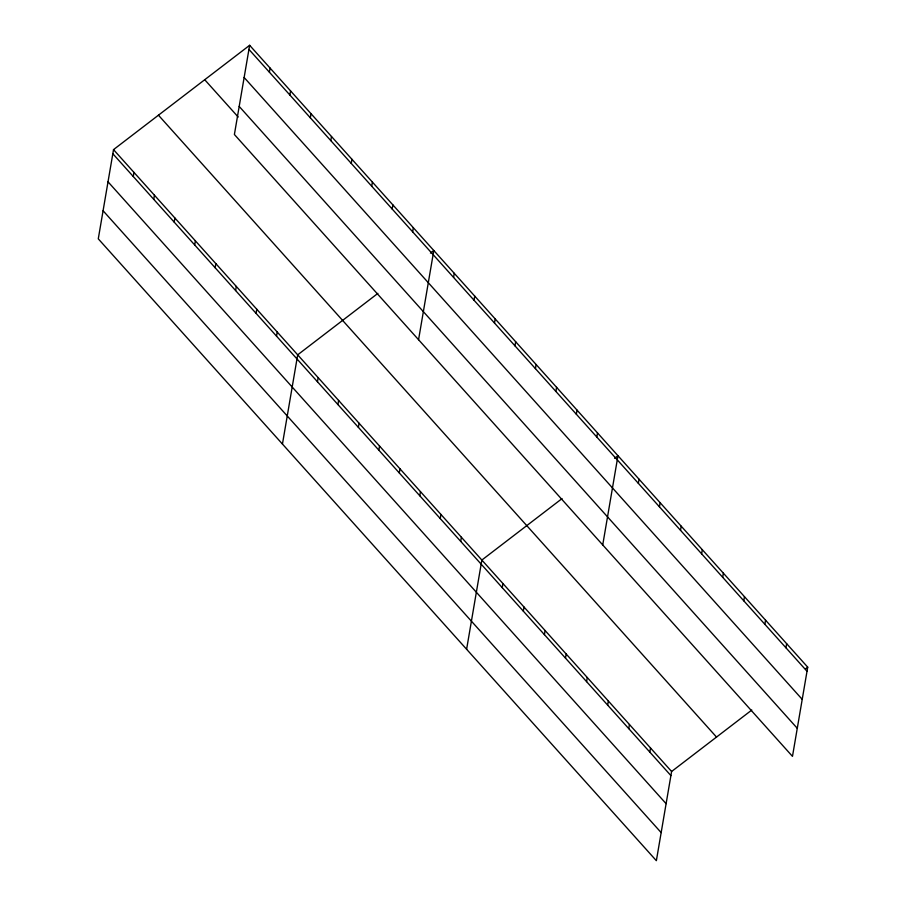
<?xml version="1.0" encoding="UTF-8"?>
<svg xmlns="http://www.w3.org/2000/svg" width="906" height="906" viewBox="0 0 906 906"><rect width="100%" height="100%" fill="white"/><g stroke="black" fill="none" stroke-linecap="round" stroke-linejoin="round"><path stroke-width="1.36" d="M249.637 45.3L234.394 134.507L792.478 756.374L807.722 667.167L249.637 45.3L113.522 149.626L98.278 238.833L656.363 860.7L671.606 771.493L751.787 710.044M133.284 176.523L133.986 172.423M153.748 199.331L154.45 195.22M174.212 222.129L174.915 218.029M194.677 244.937L195.379 240.826M215.141 267.734L215.843 263.635M269.399 72.208L270.101 68.097M235.605 290.543L236.307 286.432M289.863 95.005L290.566 90.906M256.07 313.34L256.772 309.229M310.328 117.814L311.03 113.703M276.534 336.137L277.236 332.038M330.792 140.611L331.494 136.512M282.446 444.042L297.689 354.835L377.87 293.385M351.256 163.42L351.958 159.309M317.451 381.743L318.153 377.643M371.72 186.217L372.411 182.117M337.915 404.552L338.618 400.441M392.173 209.014L392.876 204.915M358.38 427.349L359.082 423.249M412.638 231.823L413.34 227.712M378.844 450.146L379.546 446.046M418.561 339.727L433.804 250.52L430.441 253.102M399.308 472.955L400.01 468.844M453.566 277.429L454.268 273.318M419.772 495.752L420.475 491.652M474.031 300.226L474.733 296.126M440.237 518.56L440.939 514.449M494.495 323.034L495.197 318.923M460.701 541.358L461.403 537.258M514.959 345.832L515.661 341.721M466.613 649.262L481.856 560.055L562.037 498.606M535.423 368.629L536.125 364.529M502.241 587.654L502.943 583.555M555.888 391.437L556.59 387.326M523.328 611.142L524.03 607.043M576.341 414.235L577.043 410.135M544.404 634.642L545.106 630.531M596.805 437.043L597.507 432.932M565.491 658.13L566.193 654.03M602.728 544.948L617.971 455.741L614.608 458.323M586.578 681.629L587.281 677.518M638.356 483.328L639.058 479.229M607.654 705.117L608.356 701.018M659.443 506.828L660.134 502.717M628.741 728.617L629.443 724.506M680.519 530.316L681.221 526.216M649.828 752.105L650.531 748.005M701.606 553.815L702.309 549.704M722.682 577.303L723.384 573.204M743.769 600.803L744.472 596.692M764.857 624.291L765.559 620.191M785.932 647.779L786.635 643.679M805.479 668.888L807.722 667.167M248.935 49.4L807.02 671.278M244.133 77.486L802.218 699.364M239.195 106.421L797.269 728.299M204.722 79.728L238.21 117.033M158.448 115.198L716.521 737.065M113.522 149.626L671.606 771.493M112.82 153.726L670.904 775.593M108.029 181.812L666.103 803.679M103.08 210.747L661.165 832.614"/></g></svg>
